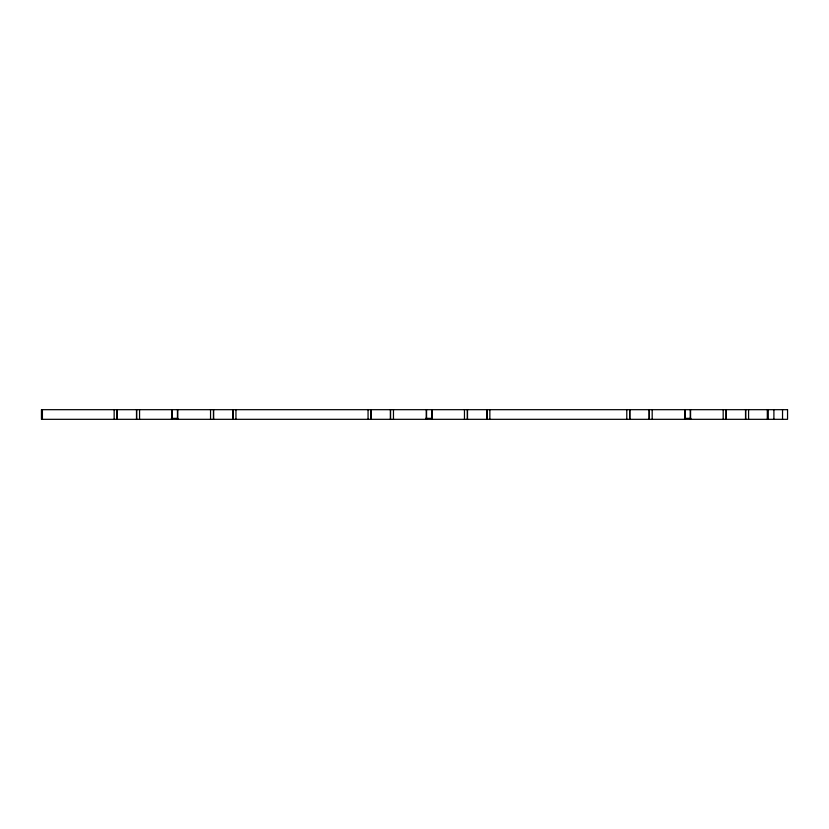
<?xml version="1.0" encoding="UTF-8"?>
<svg xmlns="http://www.w3.org/2000/svg" width="829" height="829" viewBox="0 0 829 829"><rect width="100%" height="100%" fill="white"/><g stroke="black" fill="none" stroke-linecap="round" stroke-linejoin="round"><path stroke-width="1.24" d="M171.323 418.355L177.748 418.355M425.609 418.355L432.375 418.355M684.464 418.355L690.909 418.355M782.535 409.681L782.535 419.319M773.903 409.681L773.903 419.319M768.276 409.681L768.276 419.319M767.312 409.681L767.312 419.319M748.587 409.681L748.587 419.319M745.696 409.681L745.696 419.319M745.52 409.681L745.52 419.319M726.245 409.681L726.245 419.319M726.069 409.681L726.069 419.319M723.178 409.681L723.178 419.319M690.578 409.681L690.578 419.319M690.267 409.681L690.267 419.319M685.106 409.681L685.106 419.319M684.795 409.681L684.795 419.319M652.185 409.681L652.185 419.319M649.294 409.681L649.294 419.319M649.128 409.681L649.128 419.319M629.843 409.681L629.843 419.319M629.677 409.681L629.677 419.319M626.786 409.681L626.786 419.319M489.856 409.681L489.856 419.319M486.965 409.681L486.965 419.319M486.799 409.681L486.799 419.319M467.515 409.681L467.515 419.319M467.349 409.681L467.349 419.319M464.458 409.681L464.458 419.319M432.044 409.681L432.044 419.319M431.733 409.681L431.733 419.319M426.572 409.681L426.572 419.319M426.261 409.681L426.261 419.319M393.464 409.681L393.464 419.319M390.573 409.681L390.573 419.319M390.397 409.681L390.397 419.319M371.123 409.681L371.123 419.319M370.946 409.681L370.946 419.319M368.055 409.681L368.055 419.319M235.954 409.681L235.954 419.319M233.063 409.681L233.063 419.319M232.887 409.681L232.887 419.319M213.613 409.681L213.613 419.319M213.436 409.681L213.436 419.319M210.545 409.681L210.545 419.319M177.748 409.681L177.748 419.319M177.437 409.681L177.437 419.319M172.287 409.681L172.287 419.319M171.966 409.681L171.966 419.319M139.562 409.681L139.562 419.319M136.671 409.681L136.671 419.319M136.495 409.681L136.495 419.319M117.221 409.681L117.221 419.319M117.044 409.681L117.044 419.319M114.153 409.681L114.153 419.319M42.414 409.681L42.414 419.319M787.55 409.681L41.45 409.681L41.45 419.319L787.55 419.319L787.55 409.681"/></g></svg>
